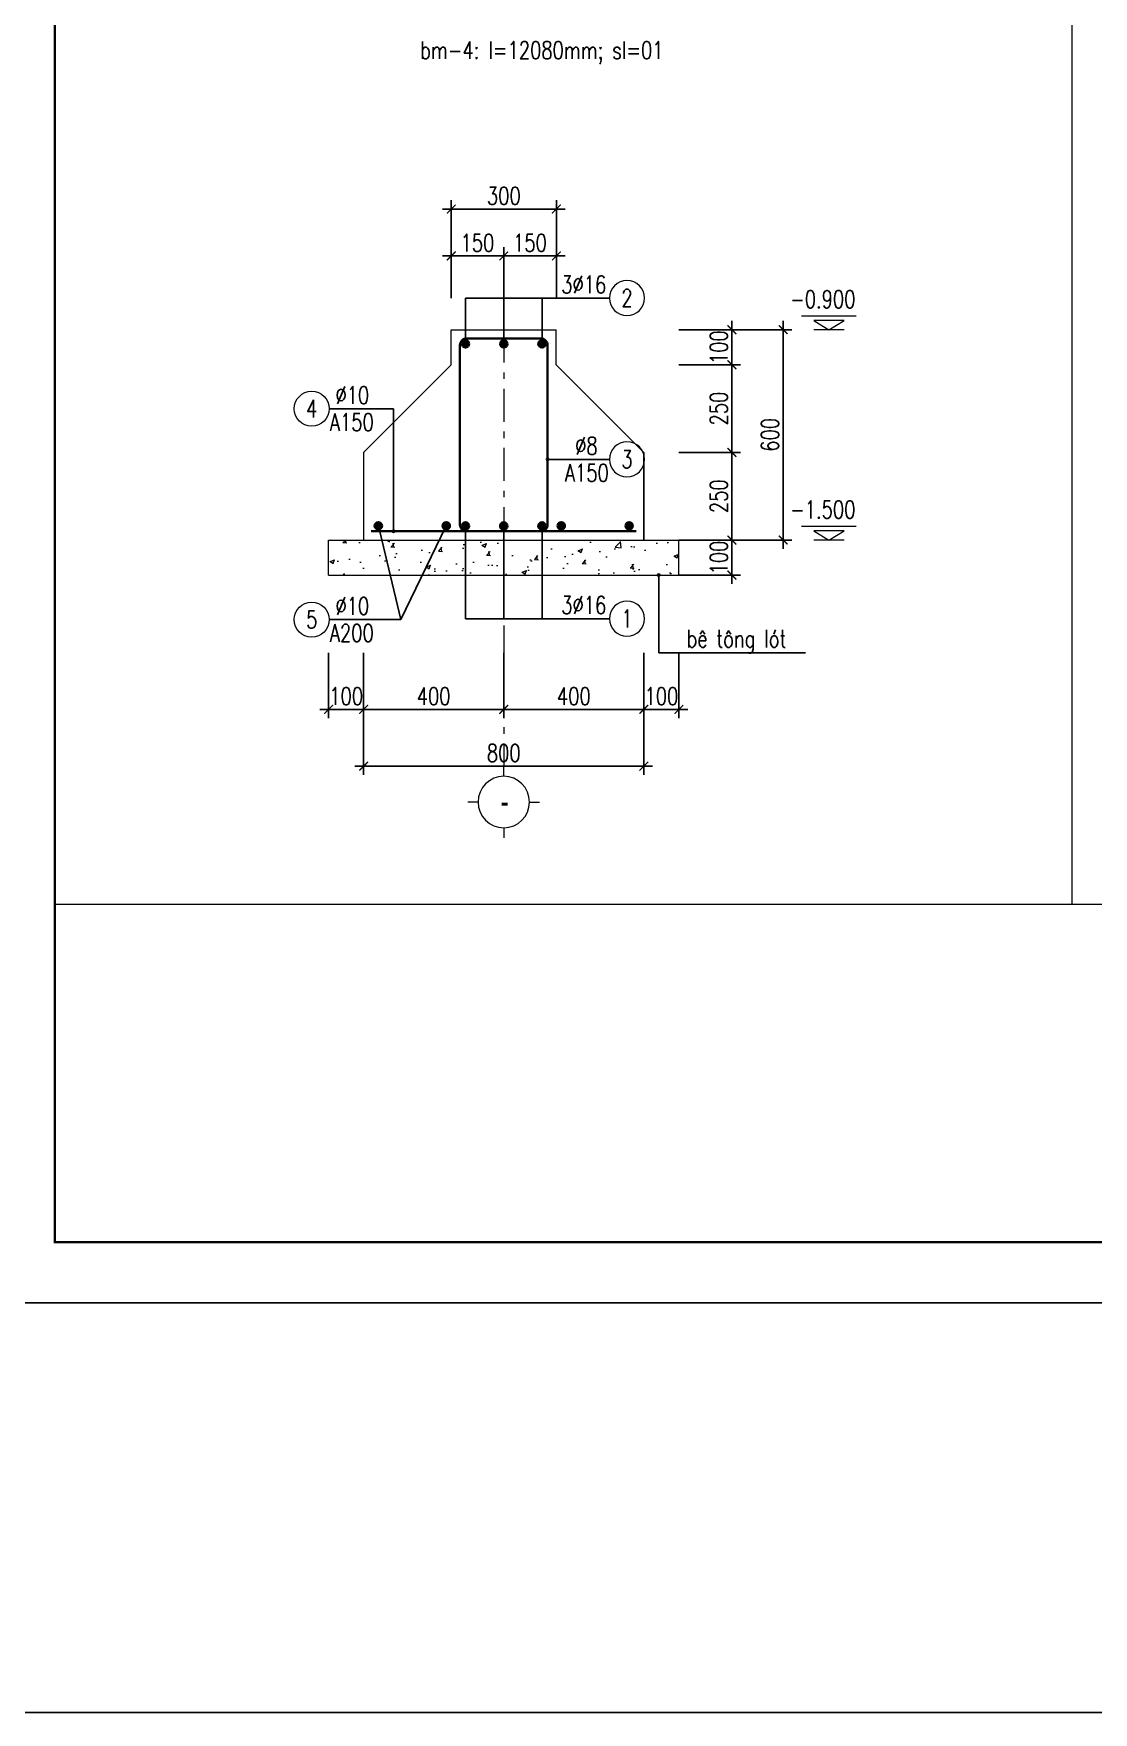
# Model space of a CAD drawing. Extents: x -1855204 to -1466800, y -1308584 to -996495.
# Drawn here: x -1752400 to -1740301, y -1090474 to -1071318 of the extents above; entities that cross this region are included whole.
import ezdxf
from ezdxf.enums import TextEntityAlignment as Align

# ---------------------------------------------------------------- set-up
doc = ezdxf.new("R2010")
doc.units = 0
doc.header["$LTSCALE"] = 150
doc.header["$PDMODE"] = 35
doc.linetypes.add('_Tim', pattern=[9, 5, -1.5, 1, -1.5])
doc.layers.get('0').update_dxf_attribs({"lineweight": 18})
doc.layers.get('Defpoints').update_dxf_attribs({"lineweight": 18})
for name, color, linetype, lineweight in [('05.Text', 253, 'Continuous', 18), ('11.Khung bo', 32, 'Continuous', 50), ('12.Khung', 36, 'Continuous', 25), ('KCVN-THAY', 7, 'Continuous', 25), ('LS-DIM', 251, 'Continuous', 13), ('LS-HATCH', 147, 'Continuous', 9), ('LS-TEXT', 60, 'Continuous', 20), ('LS-THAY', 7, 'Continuous', 20), ('LS-THEP', 3, 'Continuous', 35), ('LS-TRUC', 108, '_Tim', 9)]:
    doc.layers.add(name, color=color, linetype=linetype, lineweight=lineweight)
doc.layers.add('DIM', color=1, linetype='Continuous')
doc.styles.add('chu ghi chu', font='vntimeh.shx', dxfattribs={"width": 0.7})
doc.styles.add('LS.TEXT', font='vnromadi.shx', dxfattribs={"width": 0.7, "height": 4})
doc.styles.add('romans.shx', font='romans.shx', dxfattribs={"width": 0.75, "bigfont": 'vns.shx'})
doc.styles.add('vnsimpli', font='vnsimli.shx', dxfattribs={"width": 0.75})
doc.dimstyles.new('D25', dxfattribs={"dimscale": 0, "dimtxt": 200, "dimasz": 100, "dimexe": 100, "dimexo": 0, "dimgap": 50, "dimtad": 1, "dimdec": 0, "dimlfac": 0.25, "dimdsep": 46, "dimtxsty": 'vnsimpli', "dimblk1": 'ARCHTICK', "dimblk2": 'ARCHTICK', "dimsah": 1, "dimcen": 0, "dimdle": 100, "dimclrd": 256, "dimclre": 256, "dimclrt": 60, "dimadec": 0, "dimazin": 0, "dimtfac": 0.004, "dimtdec": 0, "dimtix": 1, "dimtmove": 2, "dimatfit": 3, "dimldrblk": 'ARCHTICK', "dimfxl": 1, "dimtolj": 1, "dimarcsym": 0})
doc.dimstyles.new('LS.GHI CHU', dxfattribs={"dimtxt": 200, "dimasz": 120, "dimexe": 120, "dimexo": 120, "dimgap": 80, "dimtad": 1, "dimdec": 0, "dimzin": 0, "dimdsep": 46, "dimtxsty": 'romans.shx', "dimblk": 'ARCHTICK', "dimcen": 0.09, "dimdle": 120, "dimclrd": 256, "dimclre": 8, "dimclrt": 7, "dimadec": 0, "dimazin": 0, "dimtfac": 1, "dimtdec": 0, "dimtofl": 0, "dimtmove": 0, "dimatfit": 3, "dimldrblk": 'ARCHTICK', "dimfxl": 1, "dimtolj": 1, "dimtzin": 0, "dimarcsym": 0})

# ---------------------------------------------------------------- blocks, each defined once
blk = doc.blocks.new('*U4')
at = {"layer": 'KCVN-THAY', "color": 140}
blk.add_lwpolyline([(214871.76, 86966.68), (215381.8, 86966.68), (215381.8, 86579.68), (214871.76, 86579.68)], close=True, dxfattribs=at)
blk = doc.blocks.new('100')
at = {"layer": '11.Khung bo', "const_width": 26.7}
blk.add_lwpolyline([(1860913, -945240), (1860913, -916940), (1896063, -916940), (1896063, -945240)], close=True, dxfattribs=at)
at = {"layer": '12.Khung', "color": 1}
blk.add_lwpolyline([(1901579, -945940), (1901579, -916240), (1859580, -916240), (1859580, -945940)], close=True, dxfattribs=at)
blk = doc.blocks.new('_ArchTick')
at = {"layer": 'DIM', "color": 0, "const_width": 0.15}
blk.add_lwpolyline([(-0.5, -0.5), (0.5, 0.5)], dxfattribs=at)
blk = doc.blocks.new('*D1586')
at = {"layer": 'Defpoints', "color": 0, "transparency": 16777216}
for p in [(-1748632, -1078385), (-1747033, -1078385), (-1747033, -1079029)]:
    blk.add_point(p, dxfattribs=at)
at = {"layer": 'LS-DIM', "lineweight": -2, "transparency": 16777216}
for p, q in [((-1748632, -1078385), (-1748632, -1079129)), ((-1747033, -1078385), (-1747033, -1079129)), ((-1748732, -1079029), (-1746933, -1079029))]:
    blk.add_line(p, q, dxfattribs=at)
at = {"layer": 'LS-DIM', "lineweight": -2, "transparency": 16777216, "xscale": 100, "yscale": 100, "zscale": 100, "rotation": 180}
blk.add_blockref('_ArchTick', (-1748632, -1079029), dxfattribs=at)
at = {"layer": 'LS-DIM', "lineweight": -2, "transparency": 16777216, "xscale": 100, "yscale": 100, "zscale": 100}
blk.add_blockref('_ArchTick', (-1747033, -1079029), dxfattribs=at)
at = {"layer": 'LS-DIM', "color": 60, "transparency": 16777216, "insert": (-1747833, -1078879), "char_height": 200, "attachment_point": 5, "style": 'vnsimpli'}
blk.add_mtext('\\A1;400', dxfattribs=at)
blk = doc.blocks.new('*D1587')
at = {"layer": 'Defpoints', "color": 0, "transparency": 16777216}
for p in [(-1747033, -1078385), (-1745433, -1078385), (-1745433, -1079029)]:
    blk.add_point(p, dxfattribs=at)
at = {"layer": 'LS-DIM', "lineweight": -2, "transparency": 16777216}
for p, q in [((-1747033, -1078385), (-1747033, -1079129)), ((-1745433, -1078385), (-1745433, -1079129)), ((-1747133, -1079029), (-1745333, -1079029))]:
    blk.add_line(p, q, dxfattribs=at)
at = {"layer": 'LS-DIM', "lineweight": -2, "transparency": 16777216, "xscale": 100, "yscale": 100, "zscale": 100, "rotation": 180}
blk.add_blockref('_ArchTick', (-1747033, -1079029), dxfattribs=at)
at = {"layer": 'LS-DIM', "lineweight": -2, "transparency": 16777216, "xscale": 100, "yscale": 100, "zscale": 100}
blk.add_blockref('_ArchTick', (-1745433, -1079029), dxfattribs=at)
at = {"layer": 'LS-DIM', "color": 60, "transparency": 16777216, "insert": (-1746233, -1078879), "char_height": 200, "attachment_point": 5, "style": 'vnsimpli'}
blk.add_mtext('\\A1;400', dxfattribs=at)
blk = doc.blocks.new('*D1588')
at = {"layer": 'Defpoints', "color": 0, "transparency": 16777216}
for p in [(-1745433, -1078385), (-1745033, -1078385), (-1745033, -1079029)]:
    blk.add_point(p, dxfattribs=at)
at = {"layer": 'LS-DIM', "lineweight": -2, "transparency": 16777216}
for p, q in [((-1745433, -1078385), (-1745433, -1079129)), ((-1745033, -1078385), (-1745033, -1079129)), ((-1745433, -1079029), (-1745533, -1079029)), ((-1745433, -1079029), (-1745033, -1079029)), ((-1745033, -1079029), (-1744933, -1079029))]:
    blk.add_line(p, q, dxfattribs=at)
at = {"layer": 'LS-DIM', "lineweight": -2, "transparency": 16777216, "xscale": 100, "yscale": 100, "zscale": 100}
blk.add_blockref('_ArchTick', (-1745433, -1079029), dxfattribs=at)
at = {"layer": 'LS-DIM', "lineweight": -2, "transparency": 16777216, "xscale": 100, "yscale": 100, "zscale": 100, "rotation": 180}
blk.add_blockref('_ArchTick', (-1745033, -1079029), dxfattribs=at)
at = {"layer": 'LS-DIM', "color": 60, "transparency": 16777216, "insert": (-1745233, -1078879), "char_height": 200, "attachment_point": 5, "style": 'vnsimpli'}
blk.add_mtext('\\A1;100', dxfattribs=at)
blk = doc.blocks.new('*D1589')
at = {"layer": 'Defpoints', "color": 0, "transparency": 16777216}
for p in [(-1748632, -1078385), (-1745433, -1078385), (-1745433, -1079677)]:
    blk.add_point(p, dxfattribs=at)
at = {"layer": 'LS-DIM', "lineweight": -2, "transparency": 16777216}
for p, q in [((-1748632, -1078385), (-1748632, -1079777)), ((-1745433, -1078385), (-1745433, -1079777)), ((-1748732, -1079677), (-1745333, -1079677))]:
    blk.add_line(p, q, dxfattribs=at)
at = {"layer": 'LS-DIM', "lineweight": -2, "transparency": 16777216, "xscale": 100, "yscale": 100, "zscale": 100, "rotation": 180}
blk.add_blockref('_ArchTick', (-1748632, -1079677), dxfattribs=at)
at = {"layer": 'LS-DIM', "lineweight": -2, "transparency": 16777216, "xscale": 100, "yscale": 100, "zscale": 100}
blk.add_blockref('_ArchTick', (-1745433, -1079677), dxfattribs=at)
at = {"layer": 'LS-DIM', "color": 60, "transparency": 16777216, "insert": (-1747033, -1079527), "char_height": 200, "attachment_point": 5, "style": 'vnsimpli'}
blk.add_mtext('\\A1;800', dxfattribs=at)
blk = doc.blocks.new('*D1590')
at = {"layer": 'Defpoints', "color": 0, "transparency": 16777216}
for p in [(-1747033, -1073855), (-1747632, -1074336), (-1747033, -1074336)]:
    blk.add_point(p, dxfattribs=at)
at = {"layer": 'LS-DIM', "lineweight": -2, "transparency": 16777216}
for p, q in [((-1747732, -1073855), (-1746933, -1073855)), ((-1747632, -1074336), (-1747632, -1073755)), ((-1747033, -1074336), (-1747033, -1073755))]:
    blk.add_line(p, q, dxfattribs=at)
at = {"layer": 'LS-DIM', "lineweight": -2, "transparency": 16777216, "xscale": 100, "yscale": 100, "zscale": 100, "rotation": 180}
blk.add_blockref('_ArchTick', (-1747632, -1073855), dxfattribs=at)
at = {"layer": 'LS-DIM', "lineweight": -2, "transparency": 16777216, "xscale": 100, "yscale": 100, "zscale": 100}
blk.add_blockref('_ArchTick', (-1747033, -1073855), dxfattribs=at)
at = {"layer": 'LS-DIM', "color": 60, "transparency": 16777216, "insert": (-1747333, -1073705), "char_height": 200, "attachment_point": 5, "style": 'vnsimpli'}
blk.add_mtext('\\A1;150', dxfattribs=at)
blk = doc.blocks.new('THEP DAM')
at = {"layer": 'LS-THEP'}
for p, q in [((-0.6, 0), (0.6, 0)), ((-0.42, 0.42), (0.42, -0.42)), ((-0.42, -0.42), (0.42, 0.42)), ((0, 0.6), (0, -0.6))]:
    blk.add_line(p, q, dxfattribs=at)
blk.add_circle((0, 0), 0.6, dxfattribs=at)
blk = doc.blocks.new('*D1591')
at = {"layer": 'Defpoints', "color": 0, "transparency": 16777216}
for p in [(-1745032, -1076097), (-1745032, -1077097), (-1744428, -1077097)]:
    blk.add_point(p, dxfattribs=at)
at = {"layer": 'LS-DIM', "lineweight": -2, "transparency": 16777216}
for p, q in [((-1744428, -1075997), (-1744428, -1077197)), ((-1745032, -1076097), (-1744328, -1076097)), ((-1745032, -1077097), (-1744328, -1077097))]:
    blk.add_line(p, q, dxfattribs=at)
at = {"layer": 'LS-DIM', "lineweight": -2, "transparency": 16777216, "xscale": 100, "yscale": 100, "zscale": 100}
for p, rotation in [((-1744428, -1076097), 90), ((-1744428, -1077097), 270)]:
    blk.add_blockref('_ArchTick', p, dxfattribs=dict(at, rotation=rotation))
at = {"layer": 'LS-DIM', "color": 60, "transparency": 16777216, "insert": (-1744578, -1076597), "char_height": 200, "attachment_point": 5, "rotation": 90, "style": 'vnsimpli'}
blk.add_mtext('\\A1;250', dxfattribs=at)
blk = doc.blocks.new('*D1592')
at = {"layer": 'Defpoints', "color": 0, "transparency": 16777216}
for p in [(-1745032, -1077097), (-1745032, -1077497), (-1744428, -1077497)]:
    blk.add_point(p, dxfattribs=at)
at = {"layer": 'LS-DIM', "lineweight": -2, "transparency": 16777216}
for p, q in [((-1745032, -1077097), (-1744328, -1077097)), ((-1744428, -1077097), (-1744428, -1076997)), ((-1744428, -1077097), (-1744428, -1077497)), ((-1745032, -1077497), (-1744328, -1077497)), ((-1744428, -1077497), (-1744428, -1077597))]:
    blk.add_line(p, q, dxfattribs=at)
at = {"layer": 'LS-DIM', "lineweight": -2, "transparency": 16777216, "xscale": 100, "yscale": 100, "zscale": 100}
for p, rotation in [((-1744428, -1077097), 270), ((-1744428, -1077497), 90)]:
    blk.add_blockref('_ArchTick', p, dxfattribs=dict(at, rotation=rotation))
at = {"layer": 'LS-DIM', "color": 60, "transparency": 16777216, "insert": (-1744578, -1077297), "char_height": 200, "attachment_point": 5, "rotation": 90, "style": 'vnsimpli'}
blk.add_mtext('\\A1;100', dxfattribs=at)
blk = doc.blocks.new('*D1593')
at = {"layer": 'Defpoints', "color": 0, "transparency": 16777216}
for p in [(-1745032, -1074697), (-1745032, -1077097), (-1743843, -1077097)]:
    blk.add_point(p, dxfattribs=at)
at = {"layer": 'LS-DIM', "lineweight": -2, "transparency": 16777216}
for p, q in [((-1743843, -1074597), (-1743843, -1077197)), ((-1745032, -1074697), (-1743743, -1074697)), ((-1745032, -1077097), (-1743743, -1077097))]:
    blk.add_line(p, q, dxfattribs=at)
at = {"layer": 'LS-DIM', "lineweight": -2, "transparency": 16777216, "xscale": 100, "yscale": 100, "zscale": 100}
for p, rotation in [((-1743843, -1074697), 90), ((-1743843, -1077097), 270)]:
    blk.add_blockref('_ArchTick', p, dxfattribs=dict(at, rotation=rotation))
at = {"layer": 'LS-DIM', "color": 60, "transparency": 16777216, "insert": (-1743993, -1075897), "char_height": 200, "attachment_point": 5, "rotation": 90, "style": 'vnsimpli'}
blk.add_mtext('\\A1;600', dxfattribs=at)
blk = doc.blocks.new('*D1594')
at = {"layer": 'Defpoints', "color": 0, "transparency": 16777216}
for p in [(-1745032, -1075097), (-1744428, -1075097), (-1745032, -1076097)]:
    blk.add_point(p, dxfattribs=at)
at = {"layer": 'LS-DIM', "lineweight": -2, "transparency": 16777216}
for p, q in [((-1744428, -1076197), (-1744428, -1074997)), ((-1745032, -1075097), (-1744328, -1075097)), ((-1745032, -1076097), (-1744328, -1076097))]:
    blk.add_line(p, q, dxfattribs=at)
at = {"layer": 'LS-DIM', "lineweight": -2, "transparency": 16777216, "xscale": 100, "yscale": 100, "zscale": 100}
for p, rotation in [((-1744428, -1075097), 90), ((-1744428, -1076097), 270)]:
    blk.add_blockref('_ArchTick', p, dxfattribs=dict(at, rotation=rotation))
at = {"layer": 'LS-DIM', "color": 60, "transparency": 16777216, "insert": (-1744578, -1075597), "char_height": 200, "attachment_point": 5, "rotation": 90, "style": 'vnsimpli'}
blk.add_mtext('\\A1;250', dxfattribs=at)
blk = doc.blocks.new('*D1595')
at = {"layer": 'Defpoints', "color": 0, "transparency": 16777216}
for p in [(-1746432, -1073855), (-1747033, -1074336), (-1746432, -1074336)]:
    blk.add_point(p, dxfattribs=at)
at = {"layer": 'LS-DIM', "lineweight": -2, "transparency": 16777216}
for p, q in [((-1747133, -1073855), (-1746332, -1073855)), ((-1747033, -1074336), (-1747033, -1073755)), ((-1746432, -1074336), (-1746432, -1073755))]:
    blk.add_line(p, q, dxfattribs=at)
at = {"layer": 'LS-DIM', "lineweight": -2, "transparency": 16777216, "xscale": 100, "yscale": 100, "zscale": 100, "rotation": 180}
blk.add_blockref('_ArchTick', (-1747033, -1073855), dxfattribs=at)
at = {"layer": 'LS-DIM', "lineweight": -2, "transparency": 16777216, "xscale": 100, "yscale": 100, "zscale": 100}
blk.add_blockref('_ArchTick', (-1746432, -1073855), dxfattribs=at)
at = {"layer": 'LS-DIM', "color": 60, "transparency": 16777216, "insert": (-1746733, -1073705), "char_height": 200, "attachment_point": 5, "style": 'vnsimpli'}
blk.add_mtext('\\A1;150', dxfattribs=at)
blk = doc.blocks.new('*D1596')
at = {"layer": 'Defpoints', "color": 0, "transparency": 16777216}
for p in [(-1747632, -1073320), (-1747632, -1074335), (-1746432, -1074336)]:
    blk.add_point(p, dxfattribs=at)
at = {"layer": 'LS-DIM', "lineweight": -2, "transparency": 16777216}
for p, q in [((-1746332, -1073320), (-1747732, -1073320)), ((-1747632, -1074335), (-1747632, -1073220)), ((-1746432, -1074336), (-1746432, -1073220))]:
    blk.add_line(p, q, dxfattribs=at)
at = {"layer": 'LS-DIM', "lineweight": -2, "transparency": 16777216, "xscale": 100, "yscale": 100, "zscale": 100, "rotation": 180}
blk.add_blockref('_ArchTick', (-1747632, -1073320), dxfattribs=at)
at = {"layer": 'LS-DIM', "lineweight": -2, "transparency": 16777216, "xscale": 100, "yscale": 100, "zscale": 100}
blk.add_blockref('_ArchTick', (-1746432, -1073320), dxfattribs=at)
at = {"layer": 'LS-DIM', "color": 60, "transparency": 16777216, "insert": (-1747032, -1073170), "char_height": 200, "attachment_point": 5, "style": 'vnsimpli'}
blk.add_mtext('\\A1;300', dxfattribs=at)
blk = doc.blocks.new('cotthep')
at = {"layer": 'LS-THAY'}
blk.add_circle((-250, 0), 250, dxfattribs=at)
at = {"layer": 'LS-TEXT', "style": 'vnsimpli', "width": 0.75}
for tag, p in [('24`25', (446, 69)), ('10', (-250, -123)), ('A200', (440, -316))]:
    blk.add_attdef(tag, text='', height=250, dxfattribs=at).set_placement(p, align=Align.CENTER)
blk = doc.blocks.new('*D1597')
at = {"layer": 'Defpoints', "color": 0, "transparency": 16777216}
for p in [(-1749032, -1078385), (-1748632, -1078385), (-1748632, -1079029)]:
    blk.add_point(p, dxfattribs=at)
at = {"layer": 'LS-DIM', "lineweight": -2, "transparency": 16777216}
for p, q in [((-1749032, -1078385), (-1749032, -1079129)), ((-1748632, -1078385), (-1748632, -1079129)), ((-1749032, -1079029), (-1749132, -1079029)), ((-1749032, -1079029), (-1748632, -1079029)), ((-1748632, -1079029), (-1748532, -1079029))]:
    blk.add_line(p, q, dxfattribs=at)
at = {"layer": 'LS-DIM', "lineweight": -2, "transparency": 16777216, "xscale": 100, "yscale": 100, "zscale": 100}
blk.add_blockref('_ArchTick', (-1749032, -1079029), dxfattribs=at)
at = {"layer": 'LS-DIM', "lineweight": -2, "transparency": 16777216, "xscale": 100, "yscale": 100, "zscale": 100, "rotation": 180}
blk.add_blockref('_ArchTick', (-1748632, -1079029), dxfattribs=at)
at = {"layer": 'LS-DIM', "color": 60, "transparency": 16777216, "insert": (-1748832, -1078879), "char_height": 200, "attachment_point": 5, "style": 'vnsimpli'}
blk.add_mtext('\\A1;100', dxfattribs=at)
blk = doc.blocks.new('*D1598')
at = {"layer": 'Defpoints', "color": 0, "transparency": 16777216}
for p in [(-1745032, -1074697), (-1745032, -1075097), (-1744428, -1075097)]:
    blk.add_point(p, dxfattribs=at)
at = {"layer": 'LS-DIM', "lineweight": -2, "transparency": 16777216}
for p, q in [((-1744428, -1074697), (-1744428, -1074597)), ((-1745032, -1074697), (-1744328, -1074697)), ((-1744428, -1074697), (-1744428, -1075097)), ((-1745032, -1075097), (-1744328, -1075097)), ((-1744428, -1075097), (-1744428, -1075197))]:
    blk.add_line(p, q, dxfattribs=at)
at = {"layer": 'LS-DIM', "lineweight": -2, "transparency": 16777216, "xscale": 100, "yscale": 100, "zscale": 100}
for p, rotation in [((-1744428, -1074697), 270), ((-1744428, -1075097), 90)]:
    blk.add_blockref('_ArchTick', p, dxfattribs=dict(at, rotation=rotation))
at = {"layer": 'LS-DIM', "color": 60, "transparency": 16777216, "insert": (-1744578, -1074897), "char_height": 200, "attachment_point": 5, "rotation": 90, "style": 'vnsimpli'}
blk.add_mtext('\\A1;100', dxfattribs=at)
blk = doc.blocks.new('A$C0F04115F')
at = {"layer": 'LS-THAY'}
for p, q in [((-380, 380), (-380, 530)), ((-760, 0), (-910, 0)), ((0, 0), (150, 0)), ((-380, -380), (-380, -530))]:
    blk.add_line(p, q, dxfattribs=at)
blk.add_circle((-380, 0), 380, dxfattribs=at)
blk = doc.blocks.new('nhieu cot')
at = {"layer": 'LS-DIM', "linetype": 'Continuous'}
for p, q in [((605, 194), (-173, 194)), ((432, 130), (0, 130)), ((0, 130), (216, 0)), ((432, 0), (0, 0)), ((216, 0), (432, 130))]:
    blk.add_line(p, q, dxfattribs=at)
blk.add_solid([(216, 0), (216, 130), (0, 130), (216, 0)], dxfattribs=at)
at = {"color": 31, "linetype": 'Continuous', "style": 'chu ghi chu', "width": 0.7}
for tag, p in [('COT3', (-73, 1058)), ('COT2', (-73, 684)), ('COT1', (-73, 309))]:
    blk.add_attdef(tag, p, '', height=250, dxfattribs=at)

msp = doc.modelspace()

# ---------------------------------------------------------------- hatches: boundary and pattern name
at = {"layer": 'LS-HATCH'}
h = msp.add_hatch(dxfattribs=at)
h.set_pattern_fill('AR-CONC', color=256, scale=3, style=0)
h.set_pattern_definition([(50, (-2100757.9, 52175.3), (546.554, -47.81726), [57.15, -628.65]), (355, (-2100757.9, 52175.3), (-105.72848, 573.16993), [45.72, -502.92]), (100.451, (-2100712.37, 52171.33), (440.8275, 525.35006), [48.57, -534.27]), (46.1842, (-2100757.9, 52327.7), (813.23712, -126.127), [85.725, -942.975]), (96.6356, (-2100690.15, 52317.2), (712.2127, 742.27667), [72.855, -801.405]), (351.184, (-2100757.9, 52327.7), (712.2138, 742.27535), [68.58, -754.38]), (21, (-2100681.7, 52289.6), (454.84464, -306.79656), [57.15, -628.65]), (326, (-2100681.7, 52289.6), (185.40609, 552.5639), [45.72, -502.92]), (71.4514, (-2100643.8, 52264.05), (640.24947, 245.76857), [48.57, -534.27]), (37.5, (-2100757.92, 52175.32), (9.26581, 253.665117), [0, -496.824, 0, -510.54, 0, -504.825]), (7.5, (-2100757.92, 52175.32), (200.45899, 300.541724), [0, -291.084, 0, -485.394, 0, -192.405]), (327.5, (-2100927.84, 52175.32), (406.771786, -17.186232), [0, -190.5, 0, -594.36, 0, -788.67]), (317.5, (-2101004.04, 52175.32), (444.38754, 76.27947), [0, -247.65, 0, -394.716, 0, -560.07])])
h.paths.add_polyline_path([(-1747032.6, -1077096.8), (-1747032.6, -1077496.8), (-1745032.5, -1077496.8), (-1745032.5, -1077096.8)])
h.paths.add_polyline_path([(-1749032.5, -1077096.8), (-1749032.5, -1077496.8), (-1747032.6, -1077496.8), (-1747032.6, -1077096.8)])

# ---------------------------------------------------------------- linework, layer by layer
at = {"layer": 'LS-THAY'}
for p, q in [((-1740541.7, -1081256.6), (-1740541.7, -1057048.7)), ((-1747632.5, -1075096.8), (-1747632.5, -1074696.8)), ((-1747632.5, -1074696.8), (-1746432.5, -1074696.8)), ((-1746432.5, -1075096.8), (-1746432.5, -1074696.8)), ((-1748632.5, -1076096.8), (-1747632.5, -1075096.8)), ((-1745432.5, -1076096.8), (-1746432.5, -1075096.8)), ((-1748632.5, -1076096.8), (-1748632.5, -1077096.8)), ((-1745432.5, -1077096.8), (-1745432.5, -1076096.8)), ((-1745432.5, -1076096.8), (-1745432.5, -1077096.8)), ((-1749032.5, -1077096.8), (-1745032.5, -1077096.8)), ((-1749032.5, -1077496.8), (-1749032.5, -1077096.8)), ((-1745032.5, -1077496.8), (-1745032.5, -1077096.8)), ((-1749032.5, -1077496.8), (-1745032.5, -1077496.8)), ((-1717308.8, -1081256.6), (-1752158.1, -1081256.6))]:
    msp.add_line(p, q, dxfattribs=at)
at = {"layer": 'LS-THEP'}
msp.add_line((-1748545.4, -1076996.8), (-1745519.1, -1076996.8), dxfattribs=at)
msp.add_lwpolyline([(-1747457.5, -1076996.8, -0.4142136), (-1747532.5, -1076921.8), (-1747532.5, -1074871.8, -0.4142136), (-1747457.5, -1074796.8), (-1746607.5, -1074796.8, -0.4142136), (-1746532.5, -1074871.8), (-1746532.5, -1076921.8, -0.4142136), (-1746607.5, -1076996.8)], format="xyb", close=True, dxfattribs=at)
at = {"layer": 'LS-TRUC', "ltscale": 0.5}
msp.add_line((-1747032.5, -1074696.5), (-1747032.7, -1079676.8), dxfattribs=at)

# ---------------------------------------------------------------- block references
at = {"layer": '05.Text', "xscale": 0.991454545641318, "yscale": 0.991454545641318, "zscale": 0.9914545456793755}
msp.add_blockref('100', (-3597168.7, -147944.3), dxfattribs=at)
at = {"layer": 'Defpoints', "xscale": 100, "yscale": 100, "zscale": 100}
msp.add_blockref('*U4', (-23244947.4, -9748442.1), dxfattribs=at)
at = {"layer": 'LS-DIM'}
ref = msp.add_blockref('cotthep', (-1745826, -1074336.2), dxfattribs=dict(at, xscale=-0.7999999998137355, yscale=0.7999999998137355, zscale=0.8))
ref.add_attrib('10', '2', dxfattribs={"layer": 'LS-TEXT', "height": 200, "style": 'vnsimpli', "width": 0.75}).set_placement((-1745626, -1074434.8), align=Align.CENTER)
ref.add_attrib('24`25', '3`16', dxfattribs={"layer": 'LS-TEXT', "height": 200, "style": 'vnsimpli', "width": 0.75}).set_placement((-1746119, -1074280.8), align=Align.CENTER)
ref = msp.add_blockref('nhieu cot', (-1743493.8, -1074696.8), dxfattribs=dict(at, xscale=0.7999999998137355, yscale=0.7999999998137355, zscale=0.7999999998137355))
ref.add_attrib('COT1', '-0.900', dxfattribs={"layer": 'LS-TEXT', "linetype": 'Continuous', "height": 200, "style": 'vnsimpli', "width": 0.75}).set_placement((-1743390.6, -1074449.3), align=Align.CENTER)
ref = msp.add_blockref('cotthep', (-1749024.6, -1075598.6), dxfattribs=dict(at, xscale=0.7999999998137355, yscale=0.7999999998137355, zscale=0.7999999998137355))
ref.add_attrib('10', '4', dxfattribs={"layer": 'LS-TEXT', "height": 200, "style": 'vnsimpli', "width": 0.75}).set_placement((-1749224.6, -1075697.2), align=Align.CENTER)
ref.add_attrib('24`25', '`10', dxfattribs={"layer": 'LS-TEXT', "height": 200, "style": 'vnsimpli', "width": 0.75}).set_placement((-1748761.2, -1075543.2), align=Align.CENTER)
ref.add_attrib('A200', 'A150', dxfattribs={"layer": 'LS-TEXT', "height": 200, "style": 'vnsimpli', "width": 0.75}).set_placement((-1748767.3, -1075851.2), align=Align.CENTER)
ref = msp.add_blockref('cotthep', (-1745826, -1076176.7), dxfattribs=dict(at, xscale=-0.7999999998137355, yscale=0.7999999998137355, zscale=0.8))
ref.add_attrib('10', '3', dxfattribs={"layer": 'LS-TEXT', "height": 200, "style": 'vnsimpli', "width": 0.75}).set_placement((-1745626, -1076275.3), align=Align.CENTER)
ref.add_attrib('24`25', '%%C8', dxfattribs={"layer": 'LS-TEXT', "height": 200, "style": 'vnsimpli', "width": 0.75}).set_placement((-1746089.4, -1076121.3), align=Align.CENTER)
ref.add_attrib('A200', 'A150', dxfattribs={"layer": 'LS-TEXT', "height": 200, "style": 'vnsimpli', "width": 0.75}).set_placement((-1746083.3, -1076429.3), align=Align.CENTER)
ref = msp.add_blockref('nhieu cot', (-1743493.8, -1077096.8), dxfattribs=dict(at, xscale=0.7999999998137355, yscale=0.7999999998137355, zscale=0.7999999998137355))
ref.add_attrib('COT1', '-1.500', dxfattribs={"layer": 'LS-TEXT', "linetype": 'Continuous', "height": 200, "style": 'vnsimpli', "width": 0.75}).set_placement((-1743390.6, -1076849.3), align=Align.CENTER)
ref = msp.add_blockref('cotthep', (-1749024.6, -1078004.8), dxfattribs=dict(at, xscale=0.7999999998137355, yscale=0.7999999998137355, zscale=0.7999999998137355))
ref.add_attrib('10', '5', dxfattribs={"layer": 'LS-TEXT', "height": 200, "style": 'vnsimpli', "width": 0.75}).set_placement((-1749224.6, -1078103.4), align=Align.CENTER)
ref.add_attrib('24`25', '`10', dxfattribs={"layer": 'LS-TEXT', "height": 200, "style": 'vnsimpli', "width": 0.75}).set_placement((-1748761.2, -1077949.4), align=Align.CENTER)
ref.add_attrib('A200', 'A200', dxfattribs={"layer": 'LS-TEXT', "height": 200, "style": 'vnsimpli', "width": 0.75}).set_placement((-1748767.3, -1078257.4), align=Align.CENTER)
ref = msp.add_blockref('cotthep', (-1745826, -1077994.4), dxfattribs=dict(at, xscale=-0.7999999998137355, yscale=0.7999999998137355, zscale=0.8))
ref.add_attrib('10', '1', dxfattribs={"layer": 'LS-TEXT', "height": 200, "style": 'vnsimpli', "width": 0.75}).set_placement((-1745626, -1078093), align=Align.CENTER)
ref.add_attrib('24`25', '3`16', dxfattribs={"layer": 'LS-TEXT', "height": 200, "style": 'vnsimpli', "width": 0.75}).set_placement((-1746119, -1077939), align=Align.CENTER)
at = {"layer": 'LS-TEXT', "xscale": -0.7730447999201715, "yscale": 0.7730447999201715, "zscale": 0.7730448000000003}
msp.add_blockref('A$C0F04115F', (-1747326.6, -1080086.6), dxfattribs=at)
at = {"layer": 'LS-THEP', "xscale": 70.70707070920616, "yscale": 70.70707070897333, "zscale": 70.70707070897333}
for p in [(-1747469.2, -1074858.7), (-1747032.5, -1074858.8), (-1746595.7, -1074858.7), (-1747469.2, -1076936.7), (-1747032.6, -1076936.7), (-1746595.7, -1076936.7)]:
    msp.add_blockref('THEP DAM', p, dxfattribs=at)
at = {"layer": 'LS-THEP', "yscale": 70.70707070897333, "zscale": 70.70707070897176}
for p, xscale, rotation in [((-1748464.4, -1076934.7), 70.70707070897176, 359.9946883383013), ((-1747688.8, -1076934.8), 70.70707070897176, 359.9946883383013), ((-1746376.2, -1076934.8), -70.70707070897176, 0.0053116616987214), ((-1745600.6, -1076934.7), -70.70707070897176, 0.0053116616987214)]:
    msp.add_blockref('THEP DAM', p, dxfattribs=dict(at, xscale=xscale, rotation=rotation))

# ---------------------------------------------------------------- texts
at = {"layer": 'LS-TEXT', "style": 'vnsimpli', "width": 0.75}
msp.add_text('bm-4: l=12080mm; sl=01', height=200, dxfattribs=at).set_placement((-1747985.5, -1071607.6))
msp.add_text('bª t«ng lãt', height=200, dxfattribs=at).set_placement((-1744375.5, -1078322.9), align=Align.CENTER)
at = {"layer": 'LS-TEXT', "style": 'LS.TEXT', "width": 0.7}
msp.add_text('-', height=300, dxfattribs=at).set_placement((-1747023.5, -1080077.5), align=Align.MIDDLE_CENTER)

# ---------------------------------------------------------------- dimensions: what is measured, and where the dimension line sits
at = {"layer": 'LS-DIM'}
for base, p1, p2, picture, middle in [((-1747632.5, -1073320.5), (-1746432.5, -1074336.3), (-1747632.5, -1074335.3), '*D1596', (-1747032.5, -1073170.5)), ((-1747032.5, -1073854.6), (-1747632.5, -1074336.3), (-1747032.5, -1074336.2), '*D1590', (-1747332.5, -1073704.6)), ((-1746432.5, -1073854.6), (-1747032.5, -1074336.2), (-1746432.5, -1074336.3), '*D1595', (-1746732.5, -1073704.6)), ((-1748632.5, -1079029), (-1749032.5, -1078385), (-1748632.5, -1078385), '*D1597', (-1748832.5, -1078879)), ((-1747032.6, -1079029), (-1748632.5, -1078385), (-1747032.6, -1078385.1), '*D1586', (-1747832.6, -1078879)), ((-1745432.9, -1079676.8), (-1748632.5, -1078385), (-1745432.9, -1078385), '*D1589', (-1747032.7, -1079526.8)), ((-1745432.9, -1079029), (-1747032.6, -1078385.1), (-1745432.9, -1078385), '*D1587', (-1746232.8, -1078879)), ((-1745032.9, -1079029), (-1745432.9, -1078385), (-1745032.9, -1078385), '*D1588', (-1745232.9, -1078879))]:
    dim = msp.add_linear_dim(base=base, p1=p1, p2=p2, dimstyle='D25', override={"dimscale": 1}, dxfattribs=at)
    dim.commit()
    dim.dimension.update_dxf_attribs({"geometry": picture, "text_midpoint": middle})
for base, p1, p2, picture, middle in [((-1743843.5, -1077096.8), (-1745032.5, -1074696.8), (-1745032.5, -1077096.8), '*D1593', (-1743993.5, -1075896.8)), ((-1744427.6, -1075096.8), (-1745032.5, -1074696.8), (-1745032.5, -1075096.8), '*D1598', (-1744577.6, -1074896.8)), ((-1744427.6, -1075096.8), (-1745032.5, -1076096.8), (-1745032.5, -1075096.8), '*D1594', (-1744577.6, -1075596.8)), ((-1744427.6, -1077096.8), (-1745032.5, -1076096.8), (-1745032.5, -1077096.8), '*D1591', (-1744577.6, -1076596.8)), ((-1744427.6, -1077496.8), (-1745032.5, -1077096.8), (-1745032.5, -1077496.8), '*D1592', (-1744577.6, -1077296.8))]:
    dim = msp.add_linear_dim(base=base, p1=p1, p2=p2, angle=90, dimstyle='D25', override={"dimscale": 1}, dxfattribs=at)
    dim.commit()
    dim.dimension.update_dxf_attribs({"geometry": picture, "text_midpoint": middle})

# ---------------------------------------------------------------- leaders
for points in [[(-1747469.2, -1074858.7), (-1747469.2, -1074336.2), (-1745826, -1074336.2)], [(-1747032.5, -1074858.8), (-1747032.5, -1074336.2), (-1746488.3, -1074336.2)], [(-1746595.7, -1074858.7), (-1746595.7, -1074336.2), (-1745826, -1074336.2)], [(-1748290.6, -1076996.8), (-1748290.6, -1075598.6), (-1749024.6, -1075598.6)], [(-1746532.5, -1076176.7), (-1745826, -1076176.7)], [(-1748464.4, -1076934.8), (-1748206.3, -1078004.8), (-1749024.6, -1078004.8)], [(-1747688.6, -1076934.9), (-1748206.3, -1078004.8), (-1749024.6, -1078004.8)], [(-1747469.2, -1076936.7), (-1747469.2, -1077994.4), (-1745826, -1077994.4)], [(-1747032.6, -1076936.7), (-1747032.6, -1077994.4), (-1746428.3, -1077994.4)], [(-1746595.7, -1076936.7), (-1746595.7, -1077994.4), (-1745826, -1077994.4)], [(-1745263.6, -1077496.8), (-1745263.6, -1078382.2), (-1743587.3, -1078382.2)]]:
    msp.add_leader(points, dimstyle='LS.GHI CHU', override={"dimscale": 50, "dimasz": 0.5, "dimtad": 0, "dimtxsty": 'vnsimpli', "dimldrblk": 'Origin'}, dxfattribs=at)

doc.saveas('drawing.dxf')
